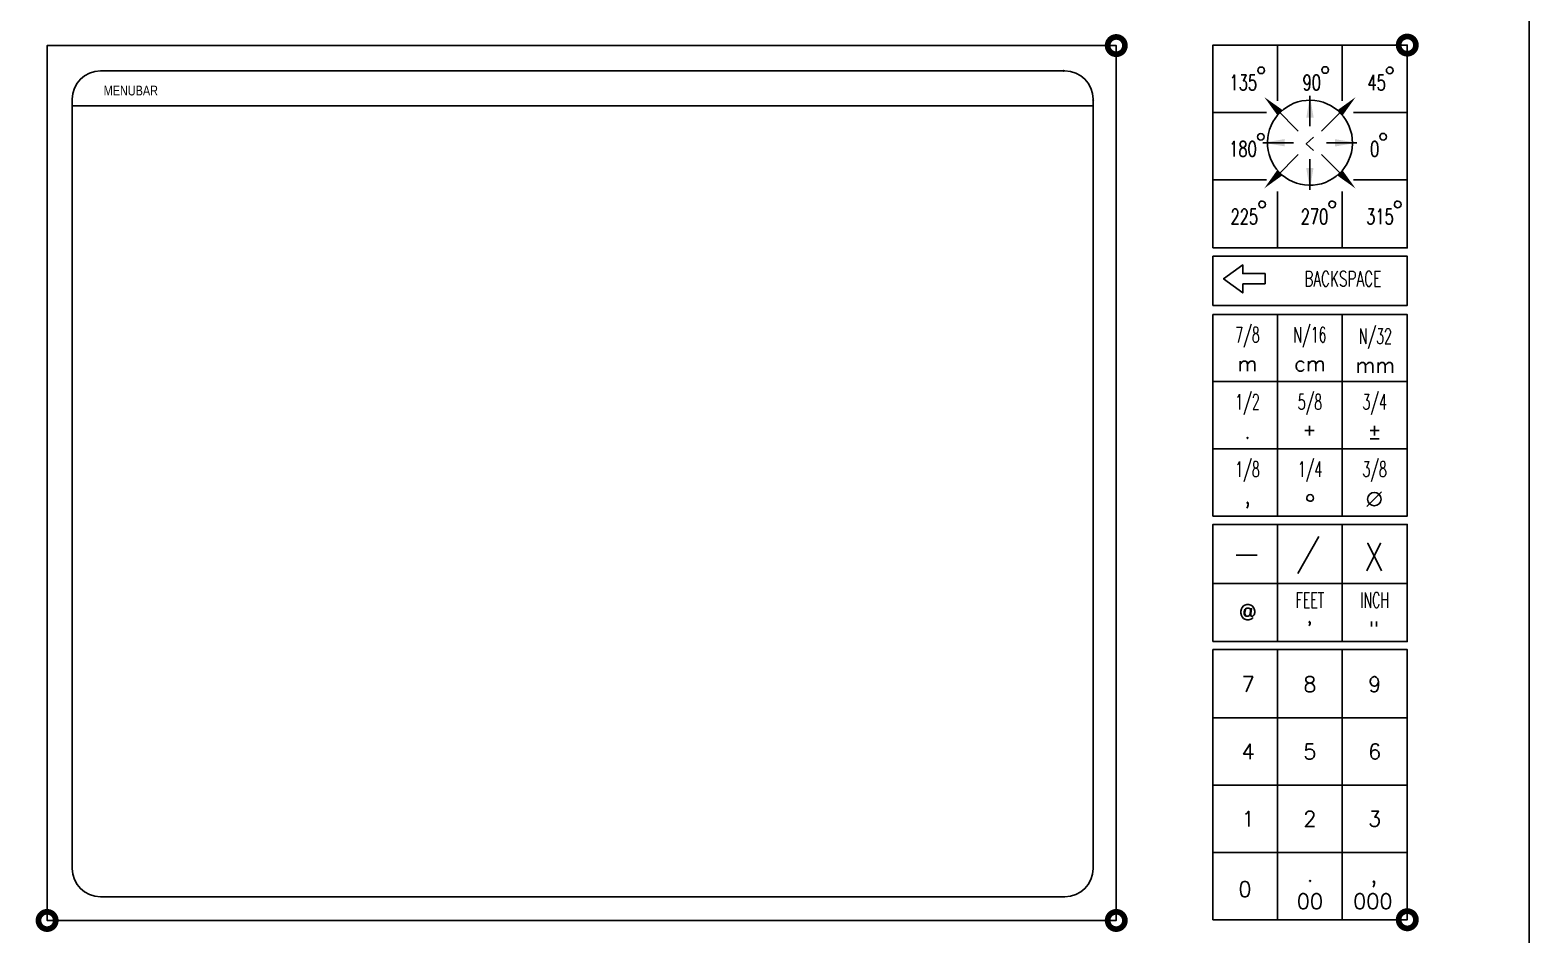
# Model space of a CAD drawing. Header units: inches. Extents: x -0.4 to 10.7, y -10.6 to 1.5.
# Drawn here: x 4.48 to 10.68, y -7.53 to -3.79 of the extents above; entities that cross this region are included whole.
import ezdxf
from ezdxf.enums import TextEntityAlignment as Align

# ---------------------------------------------------------------- set-up
doc = ezdxf.new("R2010")
doc.units = ezdxf.units.IN
doc.header["$MEASUREMENT"] = 0
for name, color, linetype in [('BORDERS', 252, 'CONTINUOUS'), ('ICONS', 7, 'CONTINUOUS'), ('Text English', 7, 'CONTINUOUS')]:
    doc.layers.add(name, color=color, linetype=linetype)
doc.styles.add('ROMANS', font='simplex.shx', dxfattribs={"width": 0.75, "height": 0.0634})
doc.styles.add('SANSSERIFBOLD', font='sanss___.ttf', dxfattribs={"width": 0.69, "height": 0.05688296261240389})

msp = doc.modelspace()

# ---------------------------------------------------------------- linework, layer by layer
at = {"layer": 'BORDERS', "color": 252}
for p, q in [((8.762336134400215, -3.961607326632965), (4.771486222704054, -3.961607326632966)), ((4.655011715739738, -4.078081833597282), (4.655011715739737, -7.261451608805604)), ((8.878810641364531, -7.261451608805604), (8.878810641364531, -4.078081833597281)), ((4.771486222704053, -7.37792611576992), (8.762336134400215, -7.37792611576992))]:
    msp.add_line(p, q, dxfattribs=at)
msp.add_lwpolyline([(10.68237941337386, -10.48596957697012), (10.68237941337386, 1.336799679985422, 0.4142135623730951), (10.56197583252141, 1.457203260837877), (-0.2521800057736843, 1.457203260837877, 0.4142135623730951), (-0.3725835866261398, 1.336799679985422), (-0.3725835866261398, -10.48596957697011, 0.4142135623730951), (-0.2521800057736843, -10.60637315782257), (10.56197583252141, -10.60637315782257, 0.4142135623730951)], format="xyb", close=True, dxfattribs=at)
at = {"layer": 'BORDERS'}
for points in [[(9.374644703277227, -4.693641117236099), (10.17864470327723, -4.693641117236099), (10.17864470327723, -3.854967117236099), (9.374644703277227, -3.854967117236099)], [(9.374644703277227, -4.931474117236098), (10.17864470327723, -4.931474117236098), (10.17864470327723, -4.728187117236098), (9.374644703277227, -4.728187117236098)], [(9.374644703277227, -5.803378117236099), (10.17864470327723, -5.803378117236099), (10.17864470327723, -4.969781117236099), (9.374644703277227, -4.969781117236099)], [(9.374644703277227, -6.322355117236099), (10.17864470327723, -6.322355117236099), (10.17864470327723, -5.837888117236099), (9.374644703277227, -5.837888117236099)], [(9.374644703277227, -7.472967117236099), (10.17864470327723, -7.472967117236099), (10.17864470327723, -6.3550641172361), (9.374644703277227, -6.3550641172361)]]:
    msp.add_lwpolyline(points, close=True, dxfattribs=at)
for points in [[(9.641935703277227, -3.856514117236099), (9.641935703277227, -4.084889117236099)], [(9.909868703277226, -3.856514117236099), (9.909868703277226, -4.084889117236099)], [(9.374846703277228, -4.133553117236099), (9.596090703277227, -4.133553117236099)], [(9.955754703277229, -4.133553117236099), (10.17570670327723, -4.133553117236099)], [(9.374846703277228, -4.411838117236099), (9.595898703277225, -4.411838117236099)], [(9.641935703277227, -4.460573117236099), (9.641935703277227, -4.693641117236099)], [(9.909868703277226, -4.460573117236099), (9.909868703277226, -4.693641117236099)], [(9.955947703277229, -4.411838117236099), (10.17570670327723, -4.411838117236099)], [(9.641974703277228, -4.968407117236098), (9.641974703277228, -5.803260117236099)], [(9.90994770327723, -5.803260117236099), (9.90994770327723, -4.968407117236098)], [(9.374846703277228, -5.246691117236098), (10.17701470327723, -5.246691117236098)], [(9.374846703277228, -5.524976117236099), (10.17701470327723, -5.524976117236099)], [(9.641974703277228, -6.322355117236099), (9.641974703277228, -5.834667117236099)], [(9.90994770327723, -5.834667117236099), (9.90994770327723, -6.322355117236099)], [(9.376153703277229, -6.081545117236099), (10.17766770327723, -6.081545117236099)], [(9.641974703277228, -6.359829117236099), (9.641974703277228, -7.472967117236099)], [(9.90994770327723, -7.472967117236099), (9.90994770327723, -6.359829117236099)], [(9.377461703277227, -6.638114117236099), (10.17570670327723, -6.638114117236099)], [(9.377461703277227, -6.916398117236099), (10.17570670327723, -6.916398117236099)], [(9.377461703277227, -7.194683117236099), (10.17570670327723, -7.194683117236099)]]:
    msp.add_lwpolyline(points, dxfattribs=at)
at = {"layer": 'BORDERS', "color": 252}
for points in [[(8.757246569721746, -3.963817582481016), (8.757246569721746, -3.959397070784914), (8.757246569721746, -3.963817582481016), (8.757246569721746, -3.963817582481016)], [(8.881020897212581, -4.082434646326401), (8.876600385516479, -4.082434646326401), (8.881020897212581, -4.082434646326401), (8.881020897212581, -4.082434646326401)], [(4.655748467689087, -4.106010708705608), (8.87881064136453, -4.106010708705608)]]:
    msp.add_lwpolyline(points, dxfattribs=at)
for centre, start, end in [((4.771486222704054, -4.078081833597282), 90, 180), ((8.762336134400215, -4.078081833597281), 0, 90), ((4.771486222704053, -7.261451608805604), 180, 270), ((8.762336134400215, -7.261451608805604), 270, 0)]:
    msp.add_arc(centre, 0.116474506964316, start, end, dxfattribs=at)
at = {"layer": 'ICONS', "const_width": 0.02357606237920692}
for points in [[(8.938855925236572, -3.856988549825235, 1), (9.010320864323543, -3.856988549825235, 1)], [(10.14291223373374, -3.854967117236099, 1), (10.21437717282071, -3.854967117236099, 1)], [(4.515397221337871, -7.475914125033498, 1), (4.586862160424842, -7.475914125033498, 1)], [(8.938855925236572, -7.475914125033498, 1), (9.010320864323543, -7.475914125033498, 1)], [(10.14291223373374, -7.472967117236099, 1), (10.21437717282071, -7.472967117236099, 1)]]:
    msp.add_lwpolyline(points, format="xyb", close=True, dxfattribs=at)
at = {"layer": 'ICONS'}
msp.add_lwpolyline([(9.951858741656913, -4.260375482957318, 198.2427615353996), (9.951793707850914, -4.263924828136387, 198.2427615353996)], format="xyb", dxfattribs=at)
for points in [[(9.775922703277228, -4.064462117236099), (9.775922703277228, -4.1906771172361)], [(9.638414703277228, -4.121419117236099), (9.727662703277229, -4.210667117236099)], [(9.91343170327723, -4.121419117236099), (9.824183703277228, -4.210667117236099)], [(9.581457703277227, -4.2589271172361), (9.707672703277229, -4.2589271172361)], [(9.970389703277228, -4.2589271172361), (9.844174703277226, -4.2589271172361)], [(9.638414703277228, -4.3964361172361), (9.727662703277229, -4.307188117236098)], [(9.775922703277228, -4.453394117236099), (9.775922703277228, -4.327179117236098)], [(9.91343170327723, -4.3964361172361), (9.824183703277228, -4.307188117236098)]]:
    msp.add_lwpolyline(points, dxfattribs=at)
msp.add_lwpolyline([(9.498230703277226, -4.842026117236099), (9.590519703277227, -4.842026117236099), (9.590519703277227, -4.800323117236099), (9.498230703277226, -4.800323117236099), (9.498230703277226, -4.764278117236099), (9.41895770327723, -4.8214191172361), (9.498230703277226, -4.880238117236098)], close=True, dxfattribs=at)
for points in [[(9.640850703277227, -4.144522117236099), (9.662106703277228, -4.123140117236098), (9.58733170327723, -4.070064117236099)], [(9.761115703277227, -4.154956117236099), (9.791265703277226, -4.154867117236099), (9.775922703277228, -4.064462117236099)], [(9.890327703277226, -4.1238551172361), (9.91171070327723, -4.145111117236099), (9.964787703277228, -4.070336117236099)], [(9.671951703277227, -4.273734117236099), (9.671861703277226, -4.243584117236098), (9.581457703277227, -4.2589271172361)], [(9.879894703277227, -4.244121117236098), (9.879984703277227, -4.274271117236099), (9.970389703277228, -4.2589271172361)], [(9.661517703277227, -4.394000117236099), (9.640134703277226, -4.372745117236099), (9.587058703277226, -4.447520117236099)], [(9.79072970327723, -4.362900117236099), (9.76057970327723, -4.362989117236099), (9.775922703277228, -4.453394117236099)], [(9.910995703277226, -4.373332117236099), (9.889739703277225, -4.394715117236099), (9.964514703277228, -4.447792117236099)]]:
    msp.add_solid(points, dxfattribs=at)
at = {"layer": 'Text English'}
for points in [[(8.974588394780058, -7.475914125033498), (8.974588394780058, -3.856988549825235), (4.551129690881357, -3.856988549825235), (4.551129690881357, -7.475914125033498), (8.974588394780058, -7.475914125033498), (8.974588394780058, -7.475914125033498)], [(9.755353000861675, -5.448732117236099), (9.793332000861675, -5.448732117236099)], [(9.773815000861678, -5.469628117236099), (9.773815000861678, -5.430294117236099)], [(10.02497670327723, -5.448732117236099), (10.06295570327723, -5.448732117236099)], [(10.04343870327723, -5.469628117236099), (10.04343870327723, -5.430294117236099)], [(10.02497670327723, -5.484137268072227), (10.06295570327723, -5.484137268072227)], [(10.01185482819236, -5.763200018610418), (10.0723801434138, -5.702674707878079)], [(9.726139703277227, -6.040750117236099), (9.813164703277227, -5.887937117236099)], [(9.470503703277227, -5.964343117236099), (9.557529703277229, -5.964343117236099)]]:
    msp.add_lwpolyline(points, dxfattribs=at)
for points in [[(9.560216400530809, -3.959361117236076, 1), (9.587665006023638, -3.959361117236076, 1)], [(9.824817036237473, -3.957899737581824, 1), (9.852265641730302, -3.957899737581824, 1)], [(10.09223336492575, -3.959472177484398, 1), (10.11968197041858, -3.959472177484398, 1)], [(9.558704969293565, -4.234351532964966, 1), (9.586153574786394, -4.234351532964966, 1)], [(10.01454370327723, -5.733130117236099, 1), (10.07004370327723, -5.733130117236099, 1)]]:
    msp.add_lwpolyline(points, format="xyb", close=True, dxfattribs=at)
for points in [[(10.09293022299046, -4.234074225628251, 318.7086796003699), (10.09292659989065, -4.234247359839592, 318.7086796003699)], [(9.59184573761452, -4.514036357842243, 160.171633118384), (9.591837359446483, -4.514380822904743, 160.171633118384)], [(9.8820902365395, -4.51413401186906, 137.3834060278294), (9.882076794901934, -4.514535502658813, 137.3834060278294)], [(10.15316429446652, -4.514293612738483, 306.4226096134433), (10.15315763050723, -4.514473604757694, 306.4226096134433)], [(9.790424639686673, -5.728457469060149, 137.3834060278294), (9.790411198049107, -5.728858959849902, 137.3834060278294)]]:
    msp.add_lwpolyline(points, format="xyb", dxfattribs=at)
for points in [[(10.01116870327723, -6.029835117236099), (10.06827970327723, -5.915226117236099)], [(10.07208670327723, -6.029835117236099), (10.01497570327723, -5.915226117236099)]]:
    msp.add_lwpolyline(points, close=True, dxfattribs=at)

# ---------------------------------------------------------------- texts
at = {"layer": 'Text English', "style": 'SANSSERIFBOLD', "width": 0.8}
msp.add_text('MENUBAR', height=0.0402, dxfattribs=at).set_placement((4.785148886270864, -4.063124786804893))
at = {"layer": 'Text English', "style": 'ROMANS', "width": 0.7}
for s, p in [('135', (9.557511703277228, -4.041714117236099)), ('90', (9.82174470327723, -4.041714117236099)), ('45', (10.09008570327723, -4.041714117236099)), ('180', (9.556142703277228, -4.316225117236099)), ('0', (10.06270370327723, -4.316225117236099)), ('225', (9.561619703277227, -4.596226117236099)), ('270', (9.851864703277226, -4.596226117236099)), ('315', (10.12294370327723, -4.596226117236099))]:
    msp.add_text(s, height=0.0634, dxfattribs=at).set_placement(p, align=Align.RIGHT)
at = {"layer": 'Text English', "style": 'ROMANS'}
for s, width, p in [('<', 0.7, (9.775922703277228, -4.2589271172361)), ('BACKSPACE', 0.65, (9.911846703277227, -4.821174117236098)), ('7/8', 0.6, (9.517630703277227, -5.057299117236099)), ('N/16', 0.6, (9.775922703277228, -5.057299117236099)), ('N/32', 0.6, (10.04678370327723, -5.063631117236099)), ('1/2', 0.6, (9.517630703277227, -5.335584117236099)), ('5/8', 0.6, (9.775922703277228, -5.335584117236099)), ('3/4', 0.6, (10.04385570327723, -5.335584117236099)), ('1/8', 0.6, (9.517630703277227, -5.613868117236099)), ('1/4', 0.6, (9.775922703277228, -5.613868117236099)), ('3/8', 0.6, (10.04385570327723, -5.613868117236099)), ('FEET', 0.6, (9.775922703277228, -6.150337117236099)), ('INCH', 0.6, (10.04385570327723, -6.150337117236099))]:
    msp.add_text(s, height=0.0634, dxfattribs=dict(at, width=width)).set_placement(p, align=Align.MIDDLE)
for s, p in [('m', (9.517630703277227, -5.172595117236098)), ('cm', (9.775922703277228, -5.172595117236098)), ('mm', (10.04678370327723, -5.178926117236099)), ('.', (9.517630703277227, -5.450879117236099)), (',', (9.517630703277227, -5.729164117236099)), ('@', (9.518938703277229, -6.200587117236099)), ("'", (9.774093979959597, -6.270641788436393)), ('"', (10.04111261830078, -6.270277439876152)), ('7', (9.520245703277226, -6.498972117236098)), ('8', (9.775922703277228, -6.498972117236098)), ('9', (10.04385570327723, -6.498972117236098)), ('4', (9.520245703277226, -6.777256117236099)), ('5', (9.775922703277228, -6.777256117236099)), ('6', (10.04385570327723, -6.777256117236099)), ('1', (9.520245703277226, -7.0555411172361)), ('2', (9.775922703277228, -7.0555411172361)), ('3', (10.04385570327723, -7.0555411172361)), ('0', (9.507037703277227, -7.346393117236099)), ('.', (9.776311358266938, -7.283575117236099)), (',', (10.04086378732136, -7.296143117236099)), ('00', (9.775701703277225, -7.396643117236099)), ('000', (10.03627070327722, -7.396643117236099))]:
    msp.add_text(s, height=0.0634, dxfattribs=at).set_placement(p, align=Align.MIDDLE)

doc.saveas('drawing.dxf')
